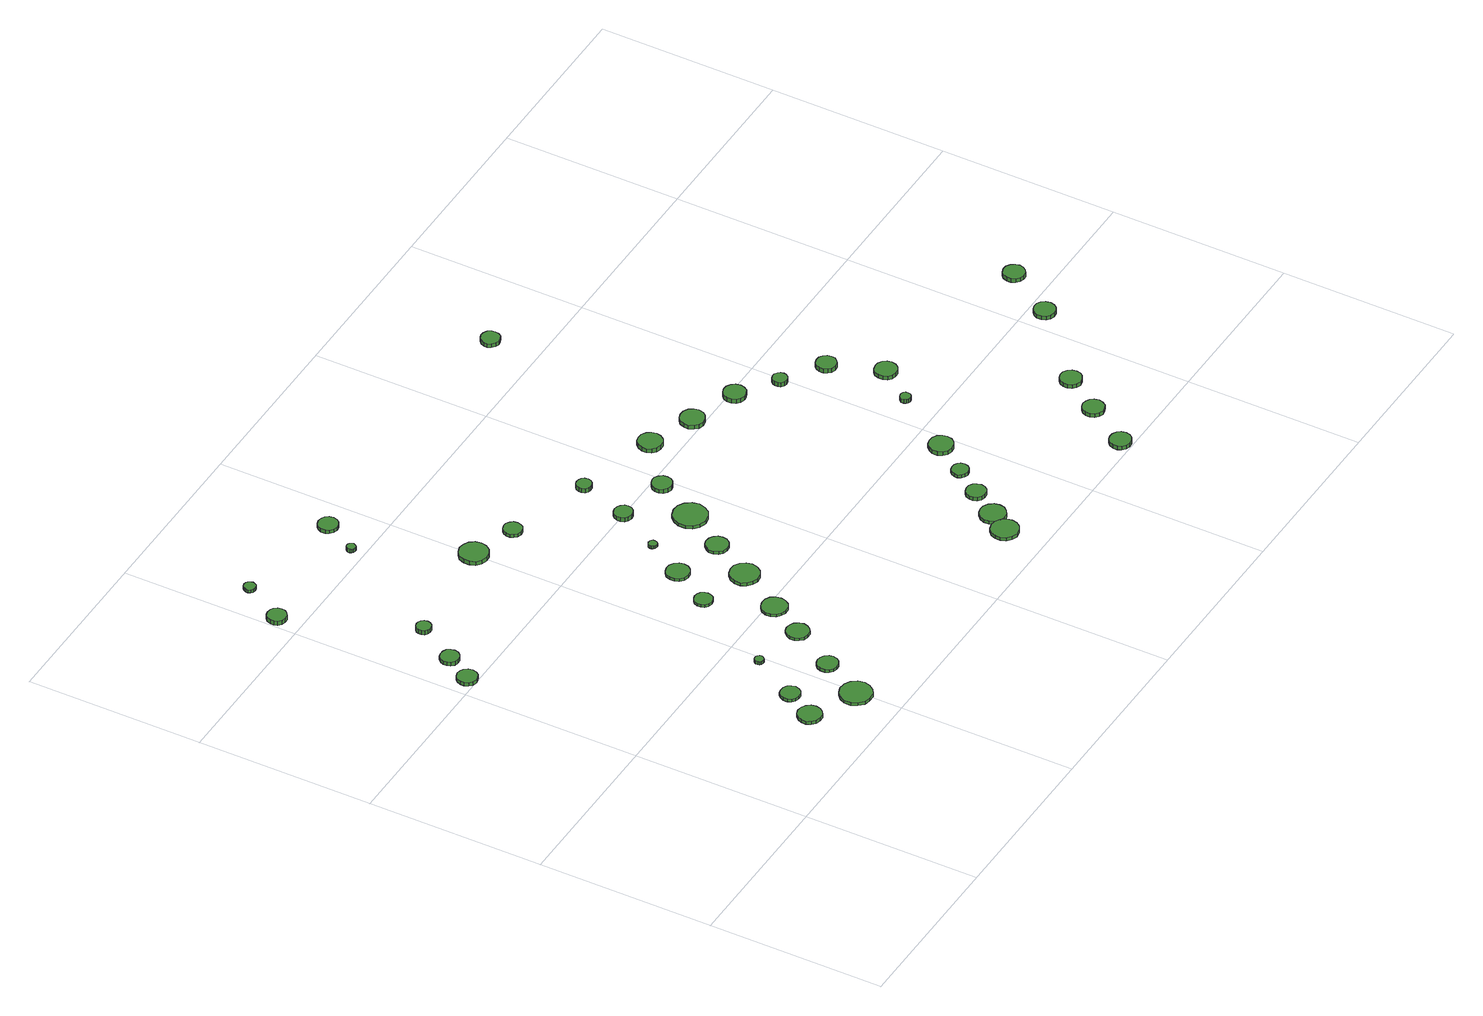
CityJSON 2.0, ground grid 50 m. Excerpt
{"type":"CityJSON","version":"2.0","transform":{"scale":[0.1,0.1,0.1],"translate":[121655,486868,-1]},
"CityObjects":{
"tree1":{"type":"SolitaryVegetationObject","attributes":{"function":"something"},"geometry":[{"type":"MultiSurface","lod":"1","boundaries":[[[0,1,2,3,4,5,6,7,8,9,10,11,12,13,14]],[[15,16,17,18,19,20,21,22,23,24,25,26,27,28,29]],[[0,29,28,1]],[[1,28,27,2]],[[2,27,26,3]],[[3,26,25,4]],[[4,25,24,5]],[[5,24,23,6]],[[6,23,22,7]],[[7,22,21,8]],[[8,21,20,9]],[[9,20,19,10]],[[10,19,18,11]],[[11,18,17,12]],[[12,17,16,13]],[[13,16,15,14]],[[14,15,29,0]]]}]},
"tree2":{"type":"SolitaryVegetationObject","attributes":{"function":"something"},"geometry":[{"type":"MultiSurface","lod":"1","boundaries":[[[30,31,32,33,34,35,36,37,38,39,40,41,42,43,44]],[[45,46,47,48,49,50,51,52,53,54,55,56,57,58,59]],[[30,59,58,31]],[[31,58,57,32]],[[32,57,56,33]],[[33,56,55,34]],[[34,55,54,35]],[[35,54,53,36]],[[36,53,52,37]],[[37,52,51,38]],[[38,51,50,39]],[[39,50,49,40]],[[40,49,48,41]],[[41,48,47,42]],[[42,47,46,43]],[[43,46,45,44]],[[44,45,59,30]]]}]},
"tree3":{"type":"SolitaryVegetationObject","attributes":{"function":"something"},"geometry":[{"type":"MultiSurface","lod":"1","boundaries":[[[60,61,62,63,64,65,66,67,68,69,70,71,72,73,74]],[[75,76,77,78,79,80,81,82,83,84,85,86,87,88,89]],[[60,89,88,61]],[[61,88,87,62]],[[62,87,86,63]],[[63,86,85,64]],[[64,85,84,65]],[[65,84,83,66]],[[66,83,82,67]],[[67,82,81,68]],[[68,81,80,69]],[[69,80,79,70]],[[70,79,78,71]],[[71,78,77,72]],[[72,77,76,73]],[[73,76,75,74]],[[74,75,89,60]]]}]},
"tree4":{"type":"SolitaryVegetationObject","attributes":{"function":"something"},"geometry":[{"type":"MultiSurface","lod":"1","boundaries":[[[90,91,92,93,94,95,96,97,98,99,100,101,102,103,104]],[[105,106,107,108,109,110,111,112,113,114,115,116,117,118,119]],[[90,119,118,91]],[[91,118,117,92]],[[92,117,116,93]],[[93,116,115,94]],[[94,115,114,95]],[[95,114,113,96]],[[96,113,112,97]],[[97,112,111,98]],[[98,111,110,99]],[[99,110,109,100]],[[100,109,108,101]],[[101,108,107,102]],[[102,107,106,103]],[[103,106,105,104]],[[104,105,119,90]]]}]},
"tree5":{"type":"SolitaryVegetationObject","attributes":{"function":"something"},"geometry":[{"type":"MultiSurface","lod":"1","boundaries":[[[120,121,122,123,124,125,126,127,128,129,130,131,132,133,134]],[[135,136,137,138,139,140,141,142,143,144,145,146,147,148,149]],[[120,149,148,121]],[[121,148,147,122]],[[122,147,146,123]],[[123,146,145,124]],[[124,145,144,125]],[[125,144,143,126]],[[126,143,142,127]],[[127,142,141,128]],[[128,141,140,129]],[[129,140,139,130]],[[130,139,138,131]],[[131,138,137,132]],[[132,137,136,133]],[[133,136,135,134]],[[134,135,149,120]]]}]},
"tree6":{"type":"SolitaryVegetationObject","attributes":{"function":"something"},"geometry":[{"type":"MultiSurface","lod":"1","boundaries":[[[150,151,152,153,154,155,156,157,158,159,160,161,162,163,164]],[[165,166,167,168,169,170,171,172,173,174,175,176,177,178,179]],[[150,179,178,151]],[[151,178,177,152]],[[152,177,176,153]],[[153,176,175,154]],[[154,175,174,155]],[[155,174,173,156]],[[156,173,172,157]],[[157,172,171,158]],[[158,171,170,159]],[[159,170,169,160]],[[160,169,168,161]],[[161,168,167,162]],[[162,167,166,163]],[[163,166,165,164]],[[164,165,179,150]]]}]},
"tree7":{"type":"SolitaryVegetationObject","attributes":{"function":"something"},"geometry":[{"type":"MultiSurface","lod":"1","boundaries":[[[180,181,182,183,184,185,186,187,188,189,190,191,192,193,194]],[[195,196,197,198,199,200,201,202,203,204,205,206,207,208,209]],[[180,209,208,181]],[[181,208,207,182]],[[182,207,206,183]],[[183,206,205,184]],[[184,205,204,185]],[[185,204,203,186]],[[186,203,202,187]],[[187,202,201,188]],[[188,201,200,189]],[[189,200,199,190]],[[190,199,198,191]],[[191,198,197,192]],[[192,197,196,193]],[[193,196,195,194]],[[194,195,209,180]]]}]},
"tree8":{"type":"SolitaryVegetationObject","attributes":{"function":"something"},"geometry":[{"type":"MultiSurface","lod":"1","boundaries":[[[210,211,212,213,214,215,216,217,218,219,220,221,222,223,224]],[[225,226,227,228,229,230,231,232,233,234,235,236,237,238,239]],[[210,239,238,211]],[[211,238,237,212]],[[212,237,236,213]],[[213,236,235,214]],[[214,235,234,215]],[[215,234,233,216]],[[216,233,232,217]],[[217,232,231,218]],[[218,231,230,219]],[[219,230,229,220]],[[220,229,228,221]],[[221,228,227,222]],[[222,227,226,223]],[[223,226,225,224]],[[224,225,239,210]]]}]},
"tree9":{"type":"SolitaryVegetationObject","attributes":{"function":"something"},"geometry":[{"type":"MultiSurface","lod":"1","boundaries":[[[240,241,242,243,244,245,246,247,248,249,250,251,252,253,254]],[[255,256,257,258,259,260,261,262,263,264,265,266,267,268,269]],[[240,269,268,241]],[[241,268,267,242]],[[242,267,266,243]],[[243,266,265,244]],[[244,265,264,245]],[[245,264,263,246]],[[246,263,262,247]],[[247,262,261,248]],[[248,261,260,249]],[[249,260,259,250]],[[250,259,258,251]],[[251,258,257,252]],[[252,257,256,253]],[[253,256,255,254]],[[254,255,269,240]]]}]},
"tree10":{"type":"SolitaryVegetationObject","attributes":{"function":"something"},"geometry":[{"type":"MultiSurface","lod":"1","boundaries":[[[270,271,272,273,274,275,276,277,278,279,280,281,282,283,284]],[[285,286,287,288,289,290,291,292,293,294,295,296,297,298,299]],[[270,299,298,271]],[[271,298,297,272]],[[272,297,296,273]],[[273,296,295,274]],[[274,295,294,275]],[[275,294,293,276]],[[276,293,292,277]],[[277,292,291,278]],[[278,291,290,279]],[[279,290,289,280]],[[280,289,288,281]],[[281,288,287,282]],[[282,287,286,283]],[[283,286,285,284]],[[284,285,299,270]]]}]},
"tree11":{"type":"SolitaryVegetationObject","attributes":{"function":"something"},"geometry":[{"type":"MultiSurface","lod":"1","boundaries":[[[300,301,302,303,304,305,306,307,308,309,310,311,312,313,314]],[[315,316,317,318,319,320,321,322,323,324,325,326,327,328,329]],[[300,329,328,301]],[[301,328,327,302]],[[302,327,326,303]],[[303,326,325,304]],[[304,325,324,305]],[[305,324,323,306]],[[306,323,322,307]],[[307,322,321,308]],[[308,321,320,309]],[[309,320,319,310]],[[310,319,318,311]],[[311,318,317,312]],[[312,317,316,313]],[[313,316,315,314]],[[314,315,329,300]]]}]},
"tree12":{"type":"SolitaryVegetationObject","attributes":{"function":"something"},"geometry":[{"type":"MultiSurface","lod":"1","boundaries":[[[330,331,332,333,334,335,336,337,338,339,340,341,342,343,344]],[[345,346,347,348,349,350,351,352,353,354,355,356,357,358,359]],[[330,359,358,331]],[[331,358,357,332]],[[332,357,356,333]],[[333,356,355,334]],[[334,355,354,335]],[[335,354,353,336]],[[336,353,352,337]],[[337,352,351,338]],[[338,351,350,339]],[[339,350,349,340]],[[340,349,348,341]],[[341,348,347,342]],[[342,347,346,343]],[[343,346,345,344]],[[344,345,359,330]]]}]},
"tree13":{"type":"SolitaryVegetationObject","attributes":{"function":"something"},"geometry":[{"type":"MultiSurface","lod":"1","boundaries":[[[360,361,362,363,364,365,366,367,368,369,370,371,372,373,374]],[[375,376,377,378,379,380,381,382,383,384,385,386,387,388,389]],[[360,389,388,361]],[[361,388,387,362]],[[362,387,386,363]],[[363,386,385,364]],[[364,385,384,365]],[[365,384,383,366]],[[366,383,382,367]],[[367,382,381,368]],[[368,381,380,369]],[[369,380,379,370]],[[370,379,378,371]],[[371,378,377,372]],[[372,377,376,373]],[[373,376,375,374]],[[374,375,389,360]]]}]},
"tree14":{"type":"SolitaryVegetationObject","attributes":{"function":"something"},"geometry":[{"type":"MultiSurface","lod":"1","boundaries":[[[390,391,392,393,394,395,396,397,398,399,400,401,402,403,404]],[[405,406,407,408,409,410,411,412,413,414,415,416,417,418,419]],[[390,419,418,391]],[[391,418,417,392]],[[392,417,416,393]],[[393,416,415,394]],[[394,415,414,395]],[[395,414,413,396]],[[396,413,412,397]],[[397,412,411,398]],[[398,411,410,399]],[[399,410,409,400]],[[400,409,408,401]],[[401,408,407,402]],[[402,407,406,403]],[[403,406,405,404]],[[404,405,419,390]]]}]},
"tree15":{"type":"SolitaryVegetationObject","attributes":{"function":"something"},"geometry":[{"type":"MultiSurface","lod":"1","boundaries":[[[420,421,422,423,424,425,426,427,428,429,430,431,432,433,434]],[[435,436,437,438,439,440,441,442,443,444,445,446,447,448,449]],[[420,449,448,421]],[[421,448,447,422]],[[422,447,446,423]],[[423,446,445,424]],[[424,445,444,425]],[[425,444,443,426]],[[426,443,442,427]],[[427,442,441,428]],[[428,441,440,429]],[[429,440,439,430]],[[430,439,438,431]],[[431,438,437,432]],[[432,437,436,433]],[[433,436,435,434]],[[434,435,449,420]]]}]},
"tree16":{"type":"SolitaryVegetationObject","attributes":{"function":"something"},"geometry":[{"type":"MultiSurface","lod":"1","boundaries":[[[450,451,452,453,454,455,456,457,458,459,460,461,462,463,464]],[[465,466,467,468,469,470,471,472,473,474,475,476,477,478,479]],[[450,479,478,451]],[[451,478,477,452]],[[452,477,476,453]],[[453,476,475,454]],[[454,475,474,455]],[[455,474,473,456]],[[456,473,472,457]],[[457,472,471,458]],[[458,471,470,459]],[[459,470,469,460]],[[460,469,468,461]],[[461,468,467,462]],[[462,467,466,463]],[[463,466,465,464]],[[464,465,479,450]]]}]},
"tree17":{"type":"SolitaryVegetationObject","attributes":{"function":"something"},"geometry":[{"type":"MultiSurface","lod":"1","boundaries":[[[480,481,482,483,484,485,486,487,488,489,490,491,492,493,494]],[[495,496,497,498,499,500,501,502,503,504,505,506,507,508,509]],[[480,509,508,481]],[[481,508,507,482]],[[482,507,506,483]],[[483,506,505,484]],[[484,505,504,485]],[[485,504,503,486]],[[486,503,502,487]],[[487,502,501,488]],[[488,501,500,489]],[[489,500,499,490]],[[490,499,498,491]],[[491,498,497,492]],[[492,497,496,493]],[[493,496,495,494]],[[494,495,509,480]]]}]},
"tree18":{"type":"SolitaryVegetationObject","attributes":{"function":"something"},"geometry":[{"type":"MultiSurface","lod":"1","boundaries":[[[510,511,512,513,514,515,516,517,518,519,520,521,522,523,524]],[[525,526,527,528,529,530,531,532,533,534,535,536,537,538,539]],[[510,539,538,511]],[[511,538,537,512]],[[512,537,536,513]],[[513,536,535,514]],[[514,535,534,515]],[[515,534,533,516]],[[516,533,532,517]],[[517,532,531,518]],[[518,531,530,519]],[[519,530,529,520]],[[520,529,528,521]],[[521,528,527,522]],[[522,527,526,523]],[[523,526,525,524]],[[524,525,539,510]]]}]},
"tree19":{"type":"SolitaryVegetationObject","attributes":{"function":"something"},"geometry":[{"type":"MultiSurface","lod":"1","boundaries":[[[540,541,542,543,544,545,546,547,548,549,550,551,552,553,554]],[[555,556,557,558,559,560,561,562,563,564,565,566,567,568,569]],[[540,569,568,541]],[[541,568,567,542]],[[542,567,566,543]],[[543,566,565,544]],[[544,565,564,545]],[[545,564,563,546]],[[546,563,562,547]],[[547,562,561,548]],[[548,561,560,549]],[[549,560,559,550]],[[550,559,558,551]],[[551,558,557,552]],[[552,557,556,553]],[[553,556,555,554]],[[554,555,569,540]]]}]},
"tree20":{"type":"SolitaryVegetationObject","attributes":{"function":"something"},"geometry":[{"type":"MultiSurface","lod":"1","boundaries":[[[570,571,572,573,574,575,576,577,578,579,580,581,582,583,584]],[[585,586,587,588,589,590,591,592,593,594,595,596,597,598,599]],[[570,599,598,571]],[[571,598,597,572]],[[572,597,596,573]],[[573,596,595,574]],[[574,595,594,575]],[[575,594,593,576]],[[576,593,592,577]],[[577,592,591,578]],[[578,591,590,579]],[[579,590,589,580]],[[580,589,588,581]],[[581,588,587,582]],[[582,587,586,583]],[[583,586,585,584]],[[584,585,599,570]]]}]},
"tree21":{"type":"SolitaryVegetationObject","attributes":{"function":"something"},"geometry":[{"type":"MultiSurface","lod":"1","boundaries":[[[600,601,602,603,604,605,606,607,608,609,610,611,612,613,614]],[[615,616,617,618,619,620,621,622,623,624,625,626,627,628,629]],[[600,629,628,601]],[[601,628,627,602]],[[602,627,626,603]],[[603,626,625,604]],[[604,625,624,605]],[[605,624,623,606]],[[606,623,622,607]],[[607,622,621,608]],[[608,621,620,609]],[[609,620,619,610]],[[610,619,618,611]],[[611,618,617,612]],[[612,617,616,613]],[[613,616,615,614]],[[614,615,629,600]]]}]},
"tree22":{"type":"SolitaryVegetationObject","attributes":{"function":"something"},"geometry":[{"type":"MultiSurface","lod":"1","boundaries":[[[630,631,632,633,634,635,636,637,638,639,640,641,642,643,644]],[[645,646,647,648,649,650,651,652,653,654,655,656,657,658,659]],[[630,659,658,631]],[[631,658,657,632]],[[632,657,656,633]],[[633,656,655,634]],[[634,655,654,635]],[[635,654,653,636]],[[636,653,652,637]],[[637,652,651,638]],[[638,651,650,639]],[[639,650,649,640]],[[640,649,648,641]],[[641,648,647,642]],[[642,647,646,643]],[[643,646,645,644]],[[644,645,659,630]]]}]},
"tree23":{"type":"SolitaryVegetationObject","attributes":{"function":"something"},"geometry":[{"type":"MultiSurface","lod":"1","boundaries":[[[660,661,662,663,664,665,666,667,668,669,670,671,672,673,674]],[[675,676,677,678,679,680,681,682,683,684,685,686,687,688,689]],[[660,689,688,661]],[[661,688,687,662]],[[662,687,686,663]],[[663,686,685,664]],[[664,685,684,665]],[[665,684,683,666]],[[666,683,682,667]],[[667,682,681,668]],[[668,681,680,669]],[[669,680,679,670]],[[670,679,678,671]],[[671,678,677,672]],[[672,677,676,673]],[[673,676,675,674]],[[674,675,689,660]]]}]},
"tree24":{"type":"SolitaryVegetationObject","attributes":{"function":"something"},"geometry":[{"type":"MultiSurface","lod":"1","boundaries":[[[690,691,692,693,694,695,696,697,698,699,700,701,702,703,704]],[[705,706,707,708,709,710,711,712,713,714,715,716,717,718,719]],[[690,719,718,691]],[[691,718,717,692]],[[692,717,716,693]],[[693,716,715,694]],[[694,715,714,695]],[[695,714,713,696]],[[696,713,712,697]],[[697,712,711,698]],[[698,711,710,699]],[[699,710,709,700]],[[700,709,708,701]],[[701,708,707,702]],[[702,707,706,703]],[[703,706,705,704]],[[704,705,719,690]]]}]},
"tree25":{"type":"SolitaryVegetationObject","attributes":{"function":"something"},"geometry":[{"type":"MultiSurface","lod":"1","boundaries":[[[720,721,722,723,724,725,726,727,728,729,730,731,732,733,734]],[[735,736,737,738,739,740,741,742,743,744,745,746,747,748,749]],[[720,749,748,721]],[[721,748,747,722]],[[722,747,746,723]],[[723,746,745,724]],[[724,745,744,725]],[[725,744,743,726]],[[726,743,742,727]],[[727,742,741,728]],[[728,741,740,729]],[[729,740,739,730]],[[730,739,738,731]],[[731,738,737,732]],[[732,737,736,733]],[[733,736,735,734]],[[734,735,749,720]]]}]},
"tree26":{"type":"SolitaryVegetationObject","attributes":{"function":"something"},"geometry":[{"type":"MultiSurface","lod":"1","boundaries":[[[750,751,752,753,754,755,756,757,758,759,760,761,762,763,764]],[[765,766,767,768,769,770,771,772,773,774,775,776,777,778,779]],[[750,779,778,751]],[[751,778,777,752]],[[752,777,776,753]],[[753,776,775,754]],[[754,775,774,755]],[[755,774,773,756]],[[756,773,772,757]],[[757,772,771,758]],[[758,771,770,759]],[[759,770,769,760]],[[760,769,768,761]],[[761,768,767,762]],[[762,767,766,763]],[[763,766,765,764]],[[764,765,779,750]]]}]},
"tree27":{"type":"SolitaryVegetationObject","attributes":{"function":"something"},"geometry":[{"type":"MultiSurface","lod":"1","boundaries":[[[780,781,782,783,784,785,786,787,788,789,790,791,792,793,794]],[[795,796,797,798,799,800,801,802,803,804,805,806,807,808,809]],[[780,809,808,781]],[[781,808,807,782]],[[782,807,806,783]],[[783,806,805,784]],[[784,805,804,785]],[[785,804,803,786]],[[786,803,802,787]],[[787,802,801,788]],[[788,801,800,789]],[[789,800,799,790]],[[790,799,798,791]],[[791,798,797,792]],[[792,797,796,793]],[[793,796,795,794]],[[794,795,809,780]]]}]},
"tree28":{"type":"SolitaryVegetationObject","attributes":{"function":"something"},"geometry":[{"type":"MultiSurface","lod":"1","boundaries":[[[810,811,812,813,814,815,816,817,818,819,820,821,822,823,824]],[[825,826,827,828,829,830,831,832,833,834,835,836,837,838,839]],[[810,839,838,811]],[[811,838,837,812]],[[812,837,836,813]],[[813,836,835,814]],[[814,835,834,815]],[[815,834,833,816]],[[816,833,832,817]],[[817,832,831,818]],[[818,831,830,819]],[[819,830,829,820]],[[820,829,828,821]],[[821,828,827,822]],[[822,827,826,823]],[[823,826,825,824]],[[824,825,839,810]]]}]},
"tree29":{"type":"SolitaryVegetationObject","attributes":{"function":"something"},"geometry":[{"type":"MultiSurface","lod":"1","boundaries":[[[840,841,842,843,844,845,846,847,848,849,850,851,852,853,854]],[[855,856,857,858,859,860,861,862,863,864,865,866,867,868,869]],[[840,869,868,841]],[[841,868,867,842]],[[842,867,866,843]],[[843,866,865,844]],[[844,865,864,845]],[[845,864,863,846]],[[846,863,862,847]],[[847,862,861,848]],[[848,861,860,849]],[[849,860,859,850]],[[850,859,858,851]],[[851,858,857,852]],[[852,857,856,853]],[[853,856,855,854]],[[854,855,869,840]]]}]},
"tree30":{"type":"SolitaryVegetationObject","attributes":{"function":"something"},"geometry":[{"type":"MultiSurface","lod":"1","boundaries":[[[870,871,872,873,874,875,876,877,878,879,880,881,882,883,884]],[[885,886,887,888,889,890,891,892,893,894,895,896,897,898,899]],[[870,899,898,871]],[[871,898,897,872]],[[872,897,896,873]],[[873,896,895,874]],[[874,895,894,875]],[[875,894,893,876]],[[876,893,892,877]],[[877,892,891,878]],[[878,891,890,879]],[[879,890,889,880]],[[880,889,888,881]],[[881,888,887,882]],[[882,887,886,883]],[[883,886,885,884]],[[884,885,899,870]]]}]},
"tree31":{"type":"SolitaryVegetationObject","attributes":{"function":"something"},"geometry":[{"type":"MultiSurface","lod":"1","boundaries":[[[900,901,902,903,904,905,906,907,908,909,910,911,912,913,914]],[[915,916,917,918,919,920,921,922,923,924,925,926,927,928,929]],[[900,929,928,901]],[[901,928,927,902]],[[902,927,926,903]],[[903,926,925,904]],[[904,925,924,905]],[[905,924,923,906]],[[906,923,922,907]],[[907,922,921,908]],[[908,921,920,909]],[[909,920,919,910]],[[910,919,918,911]],[[911,918,917,912]],[[912,917,916,913]],[[913,916,915,914]],[[914,915,929,900]]]}]},
"tree32":{"type":"SolitaryVegetationObject","attributes":{"function":"something"},"geometry":[{"type":"MultiSurface","lod":"1","boundaries":[[[930,931,932,933,934,935,936,937,938,939,940,941,942,943,944]],[[945,946,947,948,949,950,951,952,953,954,955,956,957,958,959]],[[930,959,958,931]],[[931,958,957,932]],[[932,957,956,933]],[[933,956,955,934]],[[934,955,954,935]],[[935,954,953,936]],[[936,953,952,937]],[[937,952,951,938]],[[938,951,950,939]],[[939,950,949,940]],[[940,949,948,941]],[[941,948,947,942]],[[942,947,946,943]],[[943,946,945,944]],[[944,945,959,930]]]}]},
"tree33":{"type":"SolitaryVegetationObject","attributes":{"function":"something"},"geometry":[{"type":"MultiSurface","lod":"1","boundaries":[[[960,961,962,963,964,965,966,967,968,969,970,971,972,973,974]],[[975,976,977,978,979,980,981,982,983,984,985,986,987,988,989]],[[960,989,988,961]],[[961,988,987,962]],[[962,987,986,963]],[[963,986,985,964]],[[964,985,984,965]],[[965,984,983,966]],[[966,983,982,967]],[[967,982,981,968]],[[968,981,980,969]],[[969,980,979,970]],[[970,979,978,971]],[[971,978,977,972]],[[972,977,976,973]],[[973,976,975,974]],[[974,975,989,960]]]}]},
"tree34":{"type":"SolitaryVegetationObject","attributes":{"function":"something"},"geometry":[{"type":"MultiSurface","lod":"1","boundaries":[[[990,991,992,993,994,995,996,997,998,999,1000,1001,1002,1003,1004]],[[1005,1006,1007,1008,1009,1010,1011,1012,1013,1014,1015,1016,1017,1018,1019]],[[990,1019,1018,991]],[[991,1018,1017,992]],[[992,1017,1016,993]],[[993,1016,1015,994]],[[994,1015,1014,995]],[[995,1014,1013,996]],[[996,1013,1012,997]],[[997,1012,1011,998]],[[998,1011,1010,999]],[[999,1010,1009,1000]],[[1000,1009,1008,1001]],[[1001,1008,1007,1002]],[[1002,1007,1006,1003]],[[1003,1006,1005,1004]],[[1004,1005,1019,990]]]}]},
"tree35":{"type":"SolitaryVegetationObject","attributes":{"function":"something"},"geometry":[{"type":"MultiSurface","lod":"1","boundaries":[[[1020,1021,1022,1023,1024,1025,1026,1027,1028,1029,1030,1031,1032,1033,1034]],[[1035,1036,1037,1038,1039,1040,1041,1042,1043,1044,1045,1046,1047,1048,1049]],[[1020,1049,1048,1021]],[[1021,1048,1047,1022]],[[1022,1047,1046,1023]],[[1023,1046,1045,1024]],[[1024,1045,1044,1025]],[[1025,1044,1043,1026]],[[1026,1043,1042,1027]],[[1027,1042,1041,1028]],[[1028,1041,1040,1029]],[[1029,1040,1039,1030]],[[1030,1039,1038,1031]],[[1031,1038,1037,1032]],[[1032,1037,1036,1033]],[[1033,1036,1035,1034]],[[1034,1035,1049,1020]]]}]},
"tree36":{"type":"SolitaryVegetationObject","attributes":{"function":"something"},"geometry":[{"type":"MultiSurface","lod":"1","boundaries":[[[1050,1051,1052,1053,1054,1055,1056,1057,1058,1059,1060,1061,1062,1063,1064]],[[1065,1066,1067,1068,1069,1070,1071,1072,1073,1074,1075,1076,1077,1078,1079]],[[1050,1079,1078,1051]],[[1051,1078,1077,1052]],[[1052,1077,1076,1053]],[[1053,1076,1075,1054]],[[1054,1075,1074,1055]],[[1055,1074,1073,1056]],[[1056,1073,1072,1057]],[[1057,1072,1071,1058]],[[1058,1071,1070,1059]],[[1059,1070,1069,1060]],[[1060,1069,1068,1061]],[[1061,1068,1067,1062]],[[1062,1067,1066,1063]],[[1063,1066,1065,1064]],[[1064,1065,1079,1050]]]}]},
"tree37":{"type":"SolitaryVegetationObject","attributes":{"function":"something"},"geometry":[{"type":"MultiSurface","lod":"1","boundaries":[[[1080,1081,1082,1083,1084,1085,1086,1087,1088,1089,1090,1091,1092,1093,1094]],[[1095,1096,1097,1098,1099,1100,1101,1102,1103,1104,1105,1106,1107,1108,1109]],[[1080,1109,1108,1081]],[[1081,1108,1107,1082]],[[1082,1107,1106,1083]],[[1083,1106,1105,1084]],[[1084,1105,1104,1085]],[[1085,1104,1103,1086]],[[1086,1103,1102,1087]],[[1087,1102,1101,1088]],[[1088,1101,1100,1089]],[[1089,1100,1099,1090]],[[1090,1099,1098,1091]],[[1091,1098,1097,1092]],[[1092,1097,1096,1093]],[[1093,1096,1095,1094]],[[1094,1095,1109,1080]]]}]},
"tree38":{"type":"SolitaryVegetationObject","attributes":{"function":"something"},"geometry":[{"type":"MultiSurface","lod":"1","boundaries":[[[1110,1111,1112,1113,1114,1115,1116,1117,1118,1119,1120,1121,1122,1123,1124]],[[1125,1126,1127,1128,1129,1130,1131,1132,1133,1134,1135,1136,1137,1138,1139]],[[1110,1139,1138,1111]],[[1111,1138,1137,1112]],[[1112,1137,1136,1113]],[[1113,1136,1135,1114]],[[1114,1135,1134,1115]],[[1115,1134,1133,1116]],[[1116,1133,1132,1117]],[[1117,1132,1131,1118]],[[1118,1131,1130,1119]],[[1119,1130,1129,1120]],[[1120,1129,1128,1121]],[[1121,1128,1127,1122]],[[1122,1127,1126,1123]],[[1123,1126,1125,1124]],[[1124,1125,1139,1110]]]}]},
"tree39":{"type":"SolitaryVegetationObject","attributes":{"function":"something"},"geometry":[{"type":"MultiSurface","lod":"1","boundaries":[[[1140,1141,1142,1143,1144,1145,1146,1147,1148,1149,1150,1151,1152,1153,1154]],[[1155,1156,1157,1158,1159,1160,1161,1162,1163,1164,1165,1166,1167,1168,1169]],[[1140,1169,1168,1141]],[[1141,1168,1167,1142]],[[1142,1167,1166,1143]],[[1143,1166,1165,1144]],[[1144,1165,1164,1145]],[[1145,1164,1163,1146]],[[1146,1163,1162,1147]],[[1147,1162,1161,1148]],[[1148,1161,1160,1149]],[[1149,1160,1159,1150]],[[1150,1159,1158,1151]],[[1151,1158,1157,1152]],[[1152,1157,1156,1153]],[[1153,1156,1155,1154]],[[1154,1155,1169,1140]]]}]},
"tree40":{"type":"SolitaryVegetationObject","attributes":{"function":"something"},"geometry":[{"type":"MultiSurface","lod":"1","boundaries":[[[1170,1171,1172,1173,1174,1175,1176,1177,1178,1179,1180,1181,1182,1183,1184]],[[1185,1186,1187,1188,1189,1190,1191,1192,1193,1194,1195,1196,1197,1198,1199]],[[1170,1199,1198,1171]],[[1171,1198,1197,1172]],[[1172,1197,1196,1173]],[[1173,1196,1195,1174]],[[1174,1195,1194,1175]],[[1175,1194,1193,1176]],[[1176,1193,1192,1177]],[[1177,1192,1191,1178]],[[1178,1191,1190,1179]],[[1179,1190,1189,1180]],[[1180,1189,1188,1181]],[[1181,1188,1187,1182]],[[1182,1187,1186,1183]],[[1183,1186,1185,1184]],[[1184,1185,1199,1170]]]}]},
"tree41":{"type":"SolitaryVegetationObject","attributes":{"function":"something"},"geometry":[{"type":"MultiSurface","lod":"1","boundaries":[[[1200,1201,1202,1203,1204,1205,1206,1207,1208,1209,1210,1211,1212,1213,1214]],[[1215,1216,1217,1218,1219,1220,1221,1222,1223,1224,1225,1226,1227,1228,1229]],[[1200,1229,1228,1201]],[[1201,1228,1227,1202]],[[1202,1227,1226,1203]],[[1203,1226,1225,1204]],[[1204,1225,1224,1205]],[[1205,1224,1223,1206]],[[1206,1223,1222,1207]],[[1207,1222,1221,1208]],[[1208,1221,1220,1209]],[[1209,1220,1219,1210]],[[1210,1219,1218,1211]],[[1211,1218,1217,1212]],[[1212,1217,1216,1213]],[[1213,1216,1215,1214]],[[1214,1215,1229,1200]]]}]},
"tree42":{"type":"SolitaryVegetationObject","attributes":{"function":"something"},"geometry":[{"type":"MultiSurface","lod":"1","boundaries":[[[1230,1231,1232,1233,1234,1235,1236,1237,1238,1239,1240,1241,1242,1243,1244]],[[1245,1246,1247,1248,1249,1250,1251,1252,1253,1254,1255,1256,1257,1258,1259]],[[1230,1259,1258,1231]],[[1231,1258,1257,1232]],[[1232,1257,1256,1233]],[[1233,1256,1255,1234]],[[1234,1255,1254,1235]],[[1235,1254,1253,1236]],[[1236,1253,1252,1237]],[[1237,1252,1251,1238]],[[1238,1251,1250,1239]],[[1239,1250,1249,1240]],[[1240,1249,1248,1241]],[[1241,1248,1247,1242]],[[1242,1247,1246,1243]],[[1243,1246,1245,1244]],[[1244,1245,1259,1230]]]}]},
"tree43":{"type":"SolitaryVegetationObject","attributes":{"function":"something"},"geometry":[{"type":"MultiSurface","lod":"1","boundaries":[[[1260,1261,1262,1263,1264,1265,1266,1267,1268,1269,1270,1271,1272,1273,1274]],[[1275,1276,1277,1278,1279,1280,1281,1282,1283,1284,1285,1286,1287,1288,1289]],[[1260,1289,1288,1261]],[[1261,1288,1287,1262]],[[1262,1287,1286,1263]],[[1263,1286,1285,1264]],[[1264,1285,1284,1265]],[[1265,1284,1283,1266]],[[1266,1283,1282,1267]],[[1267,1282,1281,1268]],[[1268,1281,1280,1269]],[[1269,1280,1279,1270]],[[1270,1279,1278,1271]],[[1271,1278,1277,1272]],[[1272,1277,1276,1273]],[[1273,1276,1275,1274]],[[1274,1275,1289,1260]]]}]}
},
"vertices":[
[86,1026,17],[83,1038,17],[76,1048,17],[66,1053,17],[55,1055,17],[43,1051,17],[35,1043,17],[30,1032,17],[30,1021,17],[35,1010,17],[43,1002,17],[55,998,17],[66,1000,17],[76,1005,17],[83,1015,17],[83,1015,6],[76,1005,6],[66,1000,6],[55,998,6],[43,1002,6],[35,1010,6],[30,1021,6],[30,1032,6],[35,1043,6],[43,1051,6],[55,1055,6],[66,1053,6],[76,1048,6],[83,1038,6],[86,1026,6],
[390,189,16],[387,202,16],[379,213,16],[367,220,16],[353,222,16],[340,218,16],[330,208,16],[324,196,16],[324,182,16],[330,169,16],[340,160,16],[353,156,16],[367,157,16],[379,164,16],[387,175,16],[387,175,6],[379,164,6],[367,157,6],[353,156,6],[340,160,6],[330,169,6],[324,182,6],[324,196,6],[330,208,6],[340,218,6],[353,222,6],[367,220,6],[379,213,6],[387,202,6],[390,189,6],
[131,1104,18],[128,1115,18],[122,1124,18],[112,1129,18],[102,1130,18],[91,1127,18],[83,1119,18],[79,1109,18],[79,1099,18],[83,1089,18],[91,1081,18],[102,1078,18],[112,1079,18],[122,1085,18],[128,1093,18],[128,1093,6],[122,1085,6],[112,1079,6],[102,1078,6],[91,1081,6],[83,1089,6],[79,1099,6],[79,1109,6],[83,1119,6],[91,1127,6],[102,1130,6],[112,1129,6],[122,1124,6],[128,1115,6],[131,1104,6],
[433,273,16],[430,284,16],[424,293,16],[414,299,16],[402,300,16],[391,297,16],[383,289,16],[378,279,16],[378,267,16],[383,257,16],[391,249,16],[402,246,16],[414,247,16],[424,253,16],[430,262,16],[430,262,7],[424,253,7],[414,247,7],[402,246,7],[391,249,7],[383,257,7],[378,267,7],[378,279,7],[383,289,7],[391,297,7],[402,300,7],[414,299,7],[424,293,7],[430,284,7],[433,273,7],
[58,1571,19],[56,1582,19],[49,1591,19],[39,1596,19],[28,1597,19],[18,1594,19],[9,1587,19],[5,1576,19],[5,1565,19],[9,1555,19],[18,1547,19],[28,1544,19],[39,1545,19],[49,1551,19],[56,1560,19],[56,1560,6],[49,1551,6],[39,1545,6],[28,1544,6],[18,1547,6],[9,1555,6],[5,1565,6],[5,1576,6],[9,1587,6],[18,1594,6],[28,1597,6],[39,1596,6],[49,1591,6],[56,1582,6],[58,1571,6],
[535,128,15],[531,146,15],[520,161,15],[504,170,15],[485,172,15],[468,166,15],[454,154,15],[446,137,15],[446,119,15],[454,102,15],[468,89,15],[485,84,15],[504,85,15],[520,95,15],[531,110,15],[531,110,6],[520,95,6],[504,85,6],[485,84,6],[468,89,6],[454,102,6],[446,119,6],[446,137,6],[454,154,6],[468,166,6],[485,172,6],[504,170,6],[520,161,6],[531,146,6],[535,128,6],
[192,1218,24],[190,1227,24],[185,1234,24],[178,1238,24],[169,1239,24],[161,1236,24],[154,1231,24],[151,1223,24],[151,1214,24],[154,1206,24],[161,1200,24],[169,1197,24],[178,1198,24],[185,1203,24],[190,1210,24],[190,1210,11],[185,1203,11],[178,1198,11],[169,1197,11],[161,1200,11],[154,1206,11],[151,1214,11],[151,1223,11],[154,1231,11],[161,1236,11],[169,1239,11],[178,1238,11],[185,1234,11],[190,1227,11],[192,1218,11],
[496,408,17],[495,413,17],[491,418,17],[487,420,17],[482,421,17],[477,419,17],[473,416,17],[471,411,17],[471,406,17],[473,401,17],[477,397,17],[482,396,17],[487,396,17],[491,399,17],[495,403,17],[495,403,7],[491,399,7],[487,396,7],[482,396,7],[477,397,7],[473,401,7],[471,406,7],[471,411,7],[473,416,7],[477,419,7],[482,421,7],[487,420,7],[491,418,7],[495,413,7],[496,408,7],
[118,1689,16],[116,1696,16],[112,1702,16],[107,1705,16],[100,1706,16],[93,1704,16],[88,1699,16],[85,1693,16],[85,1686,16],[88,1680,16],[93,1675,16],[100,1673,16],[107,1674,16],[112,1677,16],[116,1683,16],[116,1683,6],[112,1677,6],[107,1674,6],[100,1673,6],[93,1675,6],[88,1680,6],[85,1686,6],[85,1693,6],[88,1699,6],[93,1704,6],[100,1706,6],[107,1705,6],[112,1702,6],[116,1696,6],[118,1689,6],
[585,248,16],[583,259,16],[576,269,16],[565,275,16],[553,277,16],[542,273,16],[533,265,16],[528,254,16],[528,241,16],[533,230,16],[542,222,16],[553,219,16],[565,220,16],[576,226,16],[583,236,16],[583,236,7],[576,226,7],[565,220,7],[553,219,7],[542,222,7],[533,230,7],[528,241,7],[528,254,7],[533,265,7],[542,273,7],[553,277,7],[565,275,7],[576,269,7],[583,259,7],[585,248,7],
[664,378,15],[661,391,15],[653,402,15],[642,408,15],[629,410,15],[616,406,15],[607,397,15],[601,385,15],[601,372,15],[607,360,15],[616,351,15],[629,347,15],[642,348,15],[653,355,15],[661,366,15],[661,366,7],[653,355,7],[642,348,7],[629,347,7],[616,351,7],[607,360,7],[601,372,7],[601,385,7],[607,397,7],[616,406,7],[629,410,7],[642,408,7],[653,402,7],[661,391,7],[664,378,7],
[650,651,16],[648,661,16],[642,670,16],[633,675,16],[622,676,16],[612,673,16],[604,666,16],[600,656,16],[600,646,16],[604,636,16],[612,629,16],[622,626,16],[633,627,16],[642,632,16],[648,641,16],[648,641,8],[642,632,8],[633,627,8],[622,626,8],[612,629,8],[604,636,8],[600,646,8],[600,656,8],[604,666,8],[612,673,8],[622,676,8],[633,675,8],[642,670,8],[648,661,8],[650,651,8],
[373,1537,22],[371,1542,22],[368,1547,22],[364,1549,22],[359,1550,22],[354,1548,22],[350,1545,22],[348,1540,22],[348,1535,22],[350,1530,22],[354,1526,22],[359,1525,22],[364,1525,22],[368,1528,22],[371,1532,22],[371,1532,10],[368,1528,10],[364,1525,10],[359,1525,10],[354,1526,10],[350,1530,10],[348,1535,10],[348,1540,10],[350,1545,10],[354,1548,10],[359,1550,10],[364,1549,10],[368,1547,10],[371,1542,10],[373,1537,10],
[725,479,15],[722,494,15],[714,506,15],[701,513,15],[686,514,15],[672,510,15],[661,500,15],[655,487,15],[655,472,15],[661,458,15],[672,449,15],[686,444,15],[701,445,15],[714,453,15],[722,465,15],[722,465,7],[714,453,7],[701,445,7],[686,444,7],[672,449,7],[661,458,7],[655,472,7],[655,487,7],[661,500,7],[672,510,7],[686,514,7],[701,513,7],[714,506,7],[722,494,7],[725,479,7],
[539,1255,18],[536,1271,18],[526,1285,18],[511,1293,18],[495,1295,18],[479,1290,18],[466,1279,18],[460,1263,18],[460,1247,18],[466,1231,18],[479,1220,18],[495,1215,18],[511,1217,18],[526,1225,18],[536,1239,18],[536,1239,6],[526,1225,6],[511,1217,6],[495,1215,6],[479,1220,6],[466,1231,6],[460,1247,6],[460,1263,6],[466,1279,6],[479,1290,6],[495,1295,6],[511,1293,6],[526,1285,6],[536,1271,6],[539,1255,6],
[444,1636,17],[442,1647,17],[435,1657,17],[425,1662,17],[414,1664,17],[403,1660,17],[394,1652,17],[389,1642,17],[389,1630,17],[394,1620,17],[403,1612,17],[414,1608,17],[425,1610,17],[435,1615,17],[442,1625,17],[442,1625,6],[435,1615,6],[425,1610,6],[414,1608,6],[403,1612,6],[394,1620,6],[389,1630,6],[389,1642,6],[394,1652,6],[403,1660,6],[414,1664,6],[425,1662,6],[435,1657,6],[442,1647,6],[444,1636,6],
[723,763,15],[720,776,15],[712,787,15],[700,794,15],[687,795,15],[674,791,15],[664,782,15],[659,770,15],[659,756,15],[664,744,15],[674,735,15],[687,731,15],[700,732,15],[712,739,15],[720,750,15],[720,750,7],[712,739,7],[700,732,7],[687,731,7],[674,735,7],[664,744,7],[659,756,7],[659,770,7],[664,782,7],[674,791,7],[687,795,7],[700,794,7],[712,787,7],[720,776,7],[723,763,7],
[806,609,17],[802,625,17],[792,639,17],[778,648,17],[761,649,17],[745,644,17],[732,633,17],[725,617,17],[725,600,17],[732,585,17],[745,574,17],[761,568,17],[778,570,17],[792,579,17],[802,592,17],[802,592,7],[792,579,7],[778,570,7],[761,568,7],[745,574,7],[732,585,7],[725,600,7],[725,617,7],[732,633,7],[745,644,7],[761,649,7],[778,648,7],[792,639,7],[802,625,7],[806,609,7],
[658,1215,16],[656,1226,16],[650,1234,16],[640,1240,16],[630,1241,16],[619,1237,16],[611,1230,16],[607,1220,16],[607,1210,16],[611,1200,16],[619,1193,16],[630,1189,16],[640,1190,16],[650,1196,16],[656,1205,16],[656,1205,6],[650,1196,6],[640,1190,6],[630,1189,6],[619,1193,6],[611,1200,6],[607,1210,6],[607,1220,6],[611,1230,6],[619,1237,6],[630,1241,6],[640,1240,6],[650,1234,6],[656,1226,6],[658,1215,6],
[768,874,15],[767,879,15],[764,883,15],[760,885,15],[755,886,15],[750,884,15],[746,881,15],[744,876,15],[744,871,15],[746,867,15],[750,863,15],[755,862,15],[760,862,15],[764,865,15],[767,869,15],[767,869,6],[764,865,6],[760,862,6],[755,862,6],[750,863,6],[746,867,6],[744,871,6],[744,876,6],[746,881,6],[750,884,6],[755,886,6],[760,885,6],[764,883,6],[767,879,6],[768,874,6],
[865,729,15],[863,741,15],[855,752,15],[844,758,15],[831,760,15],[818,756,15],[809,747,15],[803,735,15],[803,722,15],[809,710,15],[818,701,15],[831,697,15],[844,699,15],[855,705,15],[863,716,15],[863,716,6],[855,705,6],[844,699,6],[831,697,6],[818,701,6],[809,710,6],[803,722,6],[803,735,6],[809,747,6],[818,756,6],[831,760,6],[844,758,6],[855,752,6],[863,741,6],[865,729,6],
[852,999,19],[850,1009,19],[843,1018,19],[834,1023,19],[824,1025,19],[813,1021,19],[805,1014,19],[801,1004,19],[801,994,19],[805,984,19],[813,977,19],[824,973,19],[834,975,19],[843,980,19],[850,989,19],[850,989,6],[843,980,6],[834,975,6],[824,973,6],[813,977,6],[805,984,6],[801,994,6],[801,1004,6],[805,1014,6],[813,1021,6],[824,1025,6],[834,1023,6],[843,1018,6],[850,1009,6],[852,999,6],
[951,846,16],[946,865,16],[935,881,16],[918,891,16],[899,893,16],[880,887,16],[866,874,16],[858,856,16],[858,836,16],[866,818,16],[880,805,16],[899,799,16],[918,801,16],[935,811,16],[946,827,16],[946,827,6],[935,811,6],[918,801,6],[899,799,6],[880,805,6],[866,818,6],[858,836,6],[858,856,6],[866,874,6],[880,887,6],[899,893,6],[918,891,6],[935,881,6],[946,865,6],[951,846,6],
[893,1140,22],[891,1149,22],[886,1156,22],[878,1160,22],[869,1161,22],[861,1159,22],[854,1153,22],[850,1144,22],[850,1136,22],[854,1127,22],[861,1121,22],[869,1119,22],[878,1120,22],[886,1124,22],[891,1131,22],[891,1131,9],[886,1124,9],[878,1120,9],[869,1119,9],[861,1121,9],[854,1127,9],[850,1136,9],[850,1144,9],[854,1153,9],[861,1159,9],[869,1161,9],[878,1160,9],[886,1156,9],[891,1149,9],[893,1140,9],
[1002,969,20],[1000,980,20],[993,990,20],[983,996,20],[972,997,20],[961,993,20],[952,985,20],[947,975,20],[947,963,20],[952,953,20],[961,945,20],[972,941,20],[983,943,20],[993,948,20],[1000,958,20],[1000,958,7],[993,948,7],[983,943,7],[972,941,7],[961,945,7],[952,953,7],[947,963,7],[947,975,7],[952,985,7],[961,993,7],[972,997,7],[983,996,7],[993,990,7],[1000,980,7],[1002,969,7],
[1286,116,16],[1283,132,16],[1274,144,16],[1260,152,16],[1244,154,16],[1229,149,16],[1217,139,16],[1211,124,16],[1211,108,16],[1217,94,16],[1229,83,16],[1244,78,16],[1260,80,16],[1274,88,16],[1283,100,16],[1283,100,6],[1274,88,6],[1260,80,6],[1244,78,6],[1229,83,6],[1217,94,6],[1211,108,6],[1211,124,6],[1217,139,6],[1229,149,6],[1244,154,6],[1260,152,6],[1274,144,6],[1283,132,6],[1286,116,6],
[1324,174,16],[1321,188,16],[1312,200,16],[1299,208,16],[1284,209,16],[1270,205,16],[1259,195,16],[1253,181,16],[1253,166,16],[1259,153,16],[1270,143,16],[1284,138,16],[1299,139,16],[1312,147,16],[1321,159,16],[1321,159,6],[1312,147,6],[1299,139,6],[1284,138,6],[1270,143,6],[1259,153,6],[1253,166,6],[1253,181,6],[1259,195,6],[1270,205,6],[1284,209,6],[1299,208,6],[1312,200,6],[1321,188,6],[1324,174,6],
[1371,253,17],[1368,265,17],[1362,274,17],[1352,280,17],[1340,281,17],[1329,277,17],[1320,270,17],[1316,259,17],[1316,248,17],[1320,237,17],[1329,229,17],[1340,226,17],[1352,227,17],[1362,233,17],[1368,242,17],[1368,242,6],[1362,233,6],[1352,227,6],[1340,226,6],[1329,229,6],[1320,237,6],[1316,248,6],[1316,259,6],[1320,270,6],[1329,277,6],[1340,281,6],[1352,280,6],[1362,274,6],[1368,265,6],[1371,253,6],
[1141,1078,19],[1138,1092,19],[1130,1103,19],[1118,1110,19],[1104,1112,19],[1090,1108,19],[1080,1098,19],[1074,1085,19],[1074,1071,19],[1080,1059,19],[1090,1049,19],[1104,1045,19],[1118,1046,19],[1130,1053,19],[1138,1065,19],[1138,1065,6],[1130,1053,6],[1118,1046,6],[1104,1045,6],[1090,1049,6],[1080,1059,6],[1074,1071,6],[1074,1085,6],[1080,1098,6],[1090,1108,6],[1104,1112,6],[1118,1110,6],[1130,1103,6],[1138,1092,6],[1141,1078,6],
[1423,332,16],[1421,342,16],[1415,350,16],[1407,354,16],[1397,355,16],[1387,352,16],[1380,346,16],[1376,337,16],[1376,327,16],[1380,318,16],[1387,312,16],[1397,309,16],[1407,310,16],[1415,314,16],[1421,322,16],[1421,322,6],[1415,314,6],[1407,310,6],[1397,309,6],[1387,312,6],[1380,318,6],[1376,327,6],[1376,337,6],[1380,346,6],[1387,352,6],[1397,355,6],[1407,354,6],[1415,350,6],[1421,342,6],[1423,332,6],
[1278,1031,17],[1275,1044,17],[1267,1056,17],[1254,1063,17],[1240,1064,17],[1227,1060,17],[1217,1051,17],[1211,1038,17],[1211,1024,17],[1217,1011,17],[1227,1001,17],[1240,997,17],[1254,999,17],[1267,1006,17],[1275,1017,17],[1275,1017,5],[1267,1006,5],[1254,999,5],[1240,997,5],[1227,1001,5],[1217,1011,5],[1211,1024,5],[1211,1038,5],[1217,1051,5],[1227,1060,5],[1240,1064,5],[1254,1063,5],[1267,1056,5],[1275,1044,5],[1278,1031,5],
[1497,424,17],[1494,438,17],[1486,449,17],[1474,456,17],[1460,457,17],[1446,453,17],[1436,444,17],[1430,431,17],[1430,417,17],[1436,404,17],[1446,395,17],[1460,391,17],[1474,392,17],[1486,399,17],[1494,410,17],[1494,410,5],[1486,399,5],[1474,392,5],[1460,391,5],[1446,395,5],[1436,404,5],[1430,417,5],[1430,431,5],[1436,444,5],[1446,453,5],[1460,457,5],[1474,456,5],[1486,449,5],[1494,438,5],[1497,424,5],
[1415,985,19],[1412,998,19],[1405,1008,19],[1393,1015,19],[1381,1016,19],[1368,1012,19],[1359,1003,19],[1354,992,19],[1354,979,19],[1359,967,19],[1368,958,19],[1381,954,19],[1393,956,19],[1405,962,19],[1412,973,19],[1412,973,6],[1405,962,6],[1393,956,6],[1381,954,6],[1368,958,6],[1359,967,6],[1354,979,6],[1354,992,6],[1359,1003,6],[1368,1012,6],[1381,1016,6],[1393,1015,6],[1405,1008,6],[1412,998,6],[1415,985,6],
[1731,31,20],[1728,43,20],[1721,53,20],[1710,59,20],[1698,60,20],[1686,57,20],[1677,48,20],[1672,37,20],[1672,24,20],[1677,13,20],[1686,5,20],[1698,1,20],[1710,2,20],[1721,8,20],[1728,18,20],[1728,18,8],[1721,8,8],[1710,2,8],[1698,1,8],[1686,5,8],[1677,13,8],[1672,24,8],[1672,37,8],[1677,48,8],[1686,57,8],[1698,60,8],[1710,59,8],[1721,53,8],[1728,43,8],[1731,31,8],
[1291,1636,22],[1289,1646,22],[1283,1655,22],[1273,1661,22],[1262,1662,22],[1252,1658,22],[1244,1651,22],[1239,1641,22],[1239,1630,22],[1244,1621,22],[1252,1613,22],[1262,1610,22],[1273,1611,22],[1283,1616,22],[1289,1625,22],[1289,1625,10],[1283,1616,10],[1273,1611,10],[1262,1610,10],[1252,1613,10],[1244,1621,10],[1239,1630,10],[1239,1641,10],[1244,1651,10],[1252,1658,10],[1262,1662,10],[1273,1661,10],[1283,1655,10],[1289,1646,10],[1291,1636,10],
[1596,594,21],[1595,601,21],[1591,606,21],[1585,609,21],[1579,609,21],[1573,607,21],[1569,603,21],[1566,598,21],[1566,591,21],[1569,586,21],[1573,582,21],[1579,580,21],[1585,580,21],[1591,583,21],[1595,588,21],[1595,588,9],[1591,583,9],[1585,580,9],[1579,580,9],[1573,582,9],[1569,586,9],[1566,591,9],[1566,598,9],[1569,603,9],[1573,607,9],[1579,609,9],[1585,609,9],[1591,606,9],[1595,601,9],[1596,594,9],
[1508,910,22],[1506,918,22],[1501,925,22],[1493,930,22],[1485,931,22],[1477,928,22],[1470,922,22],[1467,914,22],[1467,906,22],[1470,898,22],[1477,892,22],[1485,889,22],[1493,890,22],[1501,895,22],[1506,902,22],[1506,902,9],[1501,895,9],[1493,890,9],[1485,889,9],[1477,892,9],[1470,898,9],[1467,906,9],[1467,914,9],[1470,922,9],[1477,928,9],[1485,931,9],[1493,930,9],[1501,925,9],[1506,918,9],[1508,910,9],
[1811,155,20],[1808,167,20],[1801,177,20],[1790,183,20],[1778,185,20],[1766,181,20],[1757,172,20],[1752,161,20],[1752,149,20],[1757,137,20],[1766,129,20],[1778,125,20],[1790,126,20],[1801,132,20],[1808,143,20],[1808,143,8],[1801,132,8],[1790,126,8],[1778,125,8],[1766,129,8],[1757,137,8],[1752,149,8],[1752,161,8],[1757,172,8],[1766,181,8],[1778,185,8],[1790,183,8],[1801,177,8],[1808,167,8],[1811,155,8],
[1619,833,29],[1617,844,29],[1610,853,29],[1600,859,29],[1588,860,29],[1577,857,29],[1569,849,29],[1564,838,29],[1564,827,29],[1569,816,29],[1577,808,29],[1588,805,29],[1600,806,29],[1610,812,29],[1617,821,29],[1617,821,16],[1610,812,16],[1600,806,16],[1588,805,16],[1577,808,16],[1569,816,16],[1564,827,16],[1564,838,16],[1569,849,16],[1577,857,16],[1588,860,16],[1600,859,16],[1610,853,16],[1617,844,16],[1619,833,16],
[1678,689,26],[1675,701,26],[1668,712,26],[1656,718,26],[1644,719,26],[1631,715,26],[1622,707,26],[1617,695,26],[1617,682,26],[1622,670,26],[1631,662,26],[1644,658,26],[1656,659,26],[1668,666,26],[1675,676,26],[1675,676,14],[1668,666,14],[1656,659,14],[1644,658,14],[1631,662,14],[1622,670,14],[1617,682,14],[1617,695,14],[1622,707,14],[1631,715,14],[1644,719,14],[1656,718,14],[1668,712,14],[1675,701,14],[1678,689,14],
[1884,262,20],[1882,274,20],[1875,284,20],[1864,291,20],[1851,292,20],[1839,288,20],[1830,280,20],[1825,268,20],[1825,256,20],[1830,245,20],[1839,236,20],[1851,232,20],[1864,234,20],[1875,240,20],[1882,250,20],[1882,250,8],[1875,240,8],[1864,234,8],[1851,232,8],[1839,236,8],[1830,245,8],[1825,256,8],[1825,268,8],[1830,280,8],[1839,288,8],[1851,292,8],[1864,291,8],[1875,284,8],[1882,274,8],[1884,262,8],
[2090,454,21],[2087,467,21],[2080,477,21],[2069,483,21],[2057,484,21],[2045,480,21],[2036,472,21],[2031,461,21],[2031,448,21],[2036,437,21],[2045,428,21],[2057,425,21],[2069,426,21],[2080,432,21],[2087,442,21],[2087,442,9],[2080,432,9],[2069,426,9],[2057,425,9],[2045,428,9],[2036,437,9],[2031,448,9],[2031,461,9],[2036,472,9],[2045,480,9],[2057,484,9],[2069,483,9],[2080,477,9],[2087,467,9],[2090,454,9],
[2179,594,24],[2176,606,24],[2169,616,24],[2158,623,24],[2146,624,24],[2134,620,24],[2125,612,24],[2120,600,24],[2120,588,24],[2125,576,24],[2134,568,24],[2146,564,24],[2158,565,24],[2169,572,24],[2176,582,24],[2176,582,12],[2169,572,12],[2158,565,12],[2146,564,12],[2134,568,12],[2125,576,12],[2120,588,12],[2120,600,12],[2125,612,12],[2134,620,12],[2146,624,12],[2158,623,12],[2169,616,12],[2176,606,12],[2179,594,12]
]}
